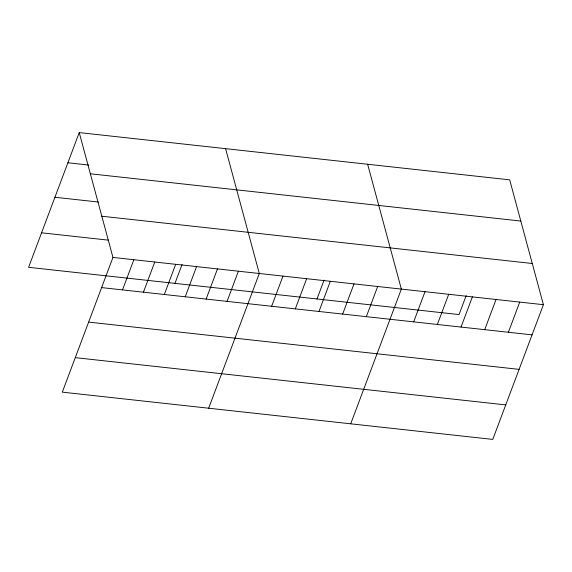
<?xml version="1.0" encoding="UTF-8"?>
<svg xmlns="http://www.w3.org/2000/svg" width="572" height="572" viewBox="0 0 572 572"><rect width="100%" height="100%" fill="white"/><g stroke="black" fill="none" stroke-linecap="round" stroke-linejoin="round"><path stroke-width="0.86" d="M79.236 132.59L112.949 257.429L62.312 392.149L492.764 439.41L543.4 304.69L509.688 179.851L79.236 132.59L28.6 267.31L459.051 314.571L466.159 295.674M122.515 289.897L133.855 259.724M143.422 292.192L154.762 262.019M164.328 294.487L175.668 264.314M174.953 283.383L182.053 264.486M185.235 296.782L196.575 266.609M206.142 299.077L217.482 268.904M227.055 301.373L238.395 271.2M208.666 408.215L259.302 273.495L225.59 148.663M271.636 306.27L282.976 276.097M295.309 308.866L306.649 278.693M317.002 298.977L324.102 280.08M318.983 311.468L330.323 281.295M342.657 314.064L354.004 283.898M366.337 316.666L377.677 286.493M350.715 423.809L401.351 289.096L367.639 164.257M413.685 321.864L425.025 291.691M437.358 324.46L448.698 294.294M461.032 327.062L472.372 296.889M484.713 329.658L496.053 299.492M508.386 332.26L519.726 302.087M67.896 162.763L88.803 165.058M90.362 173.788L520.813 221.049M54.926 197.261L98.484 202.045M101.823 216.23L532.275 263.492M41.57 232.811L108.644 240.176M112.949 257.429L543.4 304.69M101.609 287.602L532.06 334.863M88.639 322.1L519.09 369.362M75.275 357.65L505.734 404.904"/></g></svg>
